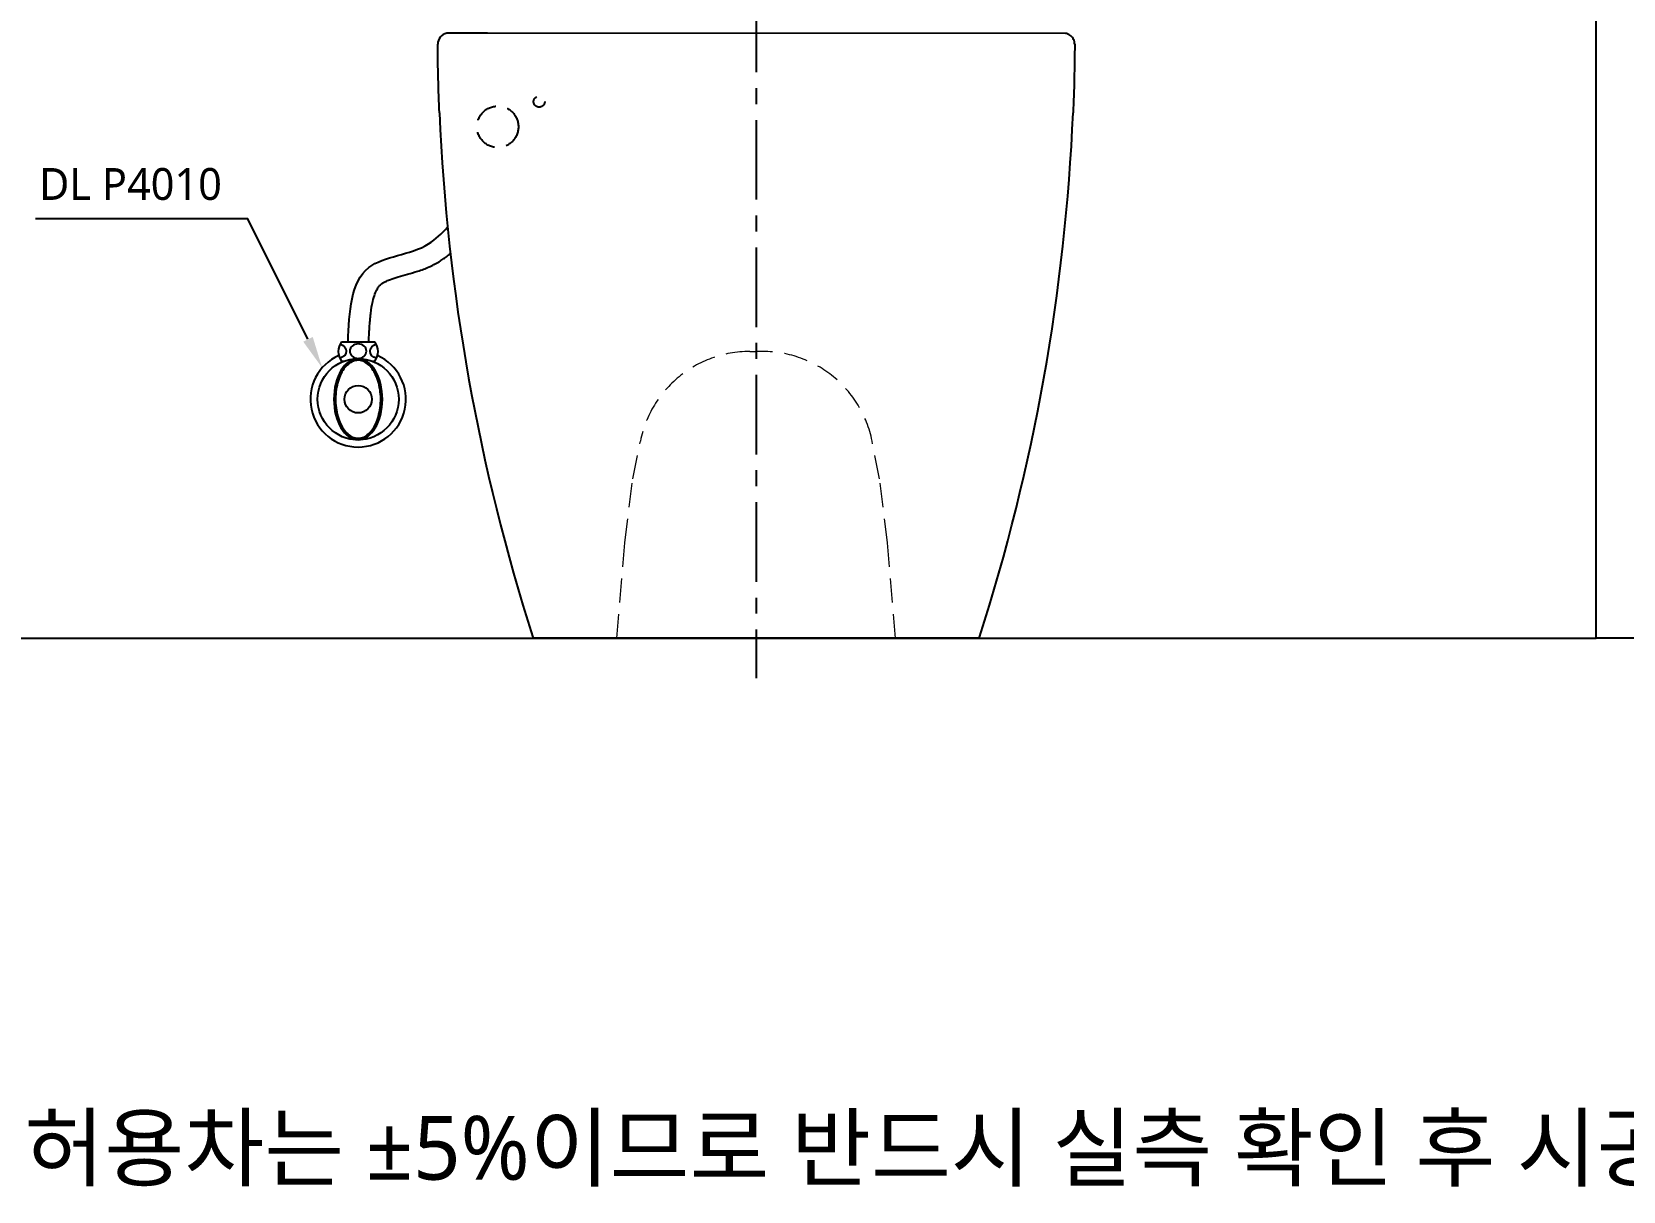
# Model space of a CAD drawing. Extents: x -4358 to 1981, y -50 to 2478.
# Drawn here: x 291 to 1290, y -50 to 678 of the extents above; entities that cross this region are included whole.
import ezdxf

# ---------------------------------------------------------------- set-up
doc = ezdxf.new("R2010")
doc.units = 0
doc.header["$LTSCALE"] = 20
doc.header["$MEASUREMENT"] = 0
doc.linetypes.add('CENTER', pattern=[2, 1.25, -0.25, 0.25, -0.25])
doc.linetypes.add('HIDDEN', pattern=[0.375, 0.25, -0.125])
doc.layers.get('0').update_dxf_attribs({"linetype": 'CONTINUOUS'})
for name, color, linetype in [('2', 2, 'CONTINUOUS'), ('3', 3, 'CONTINUOUS'), ('4', 4, 'CONTINUOUS'), ('6', 6, 'CONTINUOUS'), ('CENTER', 2, 'CENTER')]:
    doc.layers.add(name, color=color, linetype=linetype)
doc.styles.add('GHS', font='romans', dxfattribs={"bigfont": 'ghs'})
doc.styles.add('ROMANS', font='NanumGothic.ttf', dxfattribs={"height": 10.144927})

msp = doc.modelspace()

# ---------------------------------------------------------------- linework, layer by layer
for p, q in [((605.83, 298.41), (605.92, 298.16)), ((605.99, 297.95), (606.01, 297.88)), ((616.93, 297.62), (606.1, 297.62)), ((606.19, 297.98), (606.3, 297.63)), ((682.49, 297.62), (616.93, 297.62)), ((809.71, 297.62), (682.49, 297.62)), ((875.26, 297.62), (809.71, 297.62)), ((886.1, 297.62), (875.26, 297.62)), ((886.19, 297.88), (886.21, 297.95)), ((886.28, 298.17), (886.36, 298.41))]:
    msp.add_line(p, q)
at = {"flags": 128}
msp.add_lwpolyline([(940.32, 677.41), (577.27, 677.5), (571.46, 677.5), (566.52, 677.5), (562.36, 677.5), (558.96, 677.5), (555.73, 677.5), (553.51, 677.5), (552.24, 677.5), (551.82, 677.5)], dxfattribs=at)
at = {"color": 7, "linetype": 'HIDDEN', "ltscale": 3}
for centre, radius in [((583.76, 618.73), 13), ((609.79, 634.54), 3.5)]:
    msp.add_circle(centre, radius, dxfattribs=at)
for centre, radius, start, end in [((553.12, 670.62), 7, 100.68773, 180.3474), ((1800.7, 681.36), 1254.73, 182.46298, 197.77647), ((-307.88, 681.25), 1254.1, 342.21965, 357.54092)]:
    msp.add_arc(centre, radius, start, end)
for points, knots in [([(547.13, 627.44), (546.81, 634.63), (546.57, 641.82), (546.25, 656.2), (546.15, 663.39), (546.12, 670.58)], [0, 0, 0, 0, 0.5, 0.5, 1, 1, 1, 1]), ([(946.08, 670.58), (946.05, 671.09), (945.99, 672.12), (945.48, 673.59), (944.68, 674.88), (943.7, 676.04), (942.4, 676.57), (941.42, 677.33), (940.67, 677.39), (940.32, 677.41)], [0, 0, 0, 0, 0.162311, 0.325293, 0.484256, 0.634293, 0.781236, 0.898021, 1, 1, 1, 1]), ([(946.08, 670.58), (946.04, 663.39), (945.95, 656.2), (945.62, 641.82), (945.39, 634.63), (945.07, 627.44)], [0, 0, 0, 0, 0.5, 0.5, 1, 1, 1, 1])]:
    msp.add_open_spline(points, degree=3, knots=knots)
for points, degree in [([(546.12, 670.58), (546.12, 670.58), (546.12, 670.58), (546.12, 670.58)], 3), ([(946.08, 670.58), (946.08, 670.58), (946.08, 670.58), (946.08, 670.58)], 3), ([(606.01, 297.88), (606.1, 297.62)], 1), ([(886.18, 297.88), (886.1, 297.62)], 1)]:
    msp.add_open_spline(points, degree=degree)
at = {"color": 4}
msp.add_spline([(489.75, 483.62), (502.78, 530.32), (540.38, 545.21), (552.28, 555.63)], degree=3, dxfattribs=at)
msp.add_open_spline([(502.73, 483.02), (502.89, 486.33), (503.03, 489.56), (503.43, 495.75), (503.68, 498.71), (504.34, 504.21), (504.76, 506.75), (505.68, 510.74), (506.15, 512.31), (507.16, 515.02), (507.7, 516.15), (508.66, 517.76), (509.07, 518.34), (509.9, 519.31), (510.32, 519.71), (510.94, 520.2), (511.13, 520.33), (511.56, 520.63), (511.79, 520.78), (512.58, 521.24), (513.21, 521.56), (514.65, 522.22), (515.47, 522.55), (517.81, 523.41), (519.47, 523.94), (523.09, 525.01), (525.06, 525.55), (529.22, 526.72), (531.4, 527.36), (535.92, 528.84), (538.25, 529.68), (541.65, 531.17), (542.69, 531.65), (544.79, 532.73), (545.85, 533.31), (547.32, 534.21), (547.73, 534.47), (548.53, 534.99), (548.92, 535.25), (550.08, 536.06), (550.82, 536.61), (552.41, 537.84), (553.25, 538.54), (554.04, 539.23)], degree=3, knots=[0, 0, 0, 0, 8.470087, 8.470087, 16.940174, 16.940174, 25.410261, 25.410261, 32.011984, 32.011984, 38.613706, 38.613706, 43.49073, 43.49073, 48.367754, 48.367754, 50.229153, 50.229153, 52.090551, 52.090551, 55.813347, 55.813347, 59.536143, 59.536143, 65.501806, 65.501806, 71.467469, 71.467469, 77.433132, 77.433132, 83.398794, 83.398794, 86.001007, 86.001007, 88.64894, 88.64894, 89.685629, 89.685629, 90.722317, 90.722317, 92.795695, 92.795695, 95.352602, 95.352602, 95.352602, 95.352602], dxfattribs=at)
at = {"layer": '3', "color": 7, "linetype": 'HIDDEN', "lineweight": 0, "ltscale": 3}
for p, q in [((741.98, 477.62), (746.1, 477.62)), ((750.21, 477.62), (746.1, 477.62)), ((668.6, 397.62), (673.34, 421.35)), ((823.6, 397.62), (818.85, 421.35)), ((663.6, 357.62), (668.6, 397.62)), ((828.6, 357.62), (823.6, 397.62)), ((658.6, 297.62), (663.6, 357.62)), ((833.6, 297.62), (828.6, 357.62))]:
    msp.add_line(p, q, dxfattribs=at)
at = {"layer": '3', "color": 7}
msp.add_lwpolyline([(-653.9, 2222.65), (-653.9, 2478.03), (1981.24, 2478.03), (1981.24, 297.62), (1273.6, 297.62)], dxfattribs=at)
at = {"layer": '3', "extrusion": (0, 0, -1)}
msp.add_lwpolyline([(-464.61, 485.29), (-426.87, 560.99), (-293.53, 560.99)], dxfattribs=at)
at = {"layer": '3', "color": 7, "linetype": 'HIDDEN', "lineweight": 0, "ltscale": 3}
for centre, start, end in [((741.98, 407.62), 90, 168.69007), ((750.21, 407.62), 11.30993, 90)]:
    msp.add_arc(centre, 70, start, end, dxfattribs=at)
at = {"layer": '3', "extrusion": (0, 0, -1)}
msp.add_solid([(-461.63, 483.8), (-473.54, 467.39), (-467.59, 486.78)], dxfattribs=at)
at = {"layer": '4'}
for p, q in [((485.6, 483.62), (489.75, 483.62)), ((489.75, 483.62), (506.6, 483.62)), ((485.6, 470.86), (485.6, 471.62)), ((485.6, 471.62), (487.48, 471.62)), ((486.85, 471.38), (486.85, 471.62)), ((504.72, 471.62), (506.6, 471.62)), ((505.35, 471.38), (505.35, 471.62)), ((506.6, 470.86), (506.6, 471.62))]:
    msp.add_line(p, q, dxfattribs=at)
for radius in [25.5, 8.62]:
    msp.add_circle((496.1, 447.62), radius, dxfattribs=at)
for centre, radius, start, end in [((493.6, 477.62), 10, 143.1301, 216.8699), ((498.6, 477.62), 10, 323.1301, 36.8699), ((496.1, 447.62), 30, 113.91725, 66.08275)]:
    msp.add_arc(centre, radius, start, end, dxfattribs=at)
at = {"layer": '4', "extrusion": (0, 0, -1)}
for centre, start_param, end_param in [((483.42, 477.85), 1.824119, 4.49897), ((508.87, 477.85), 4.942097, 7.58465)]:
    msp.add_ellipse(centre, major_axis=(-5.23, 0), ratio=0.866391, start_param=start_param, end_param=end_param, dxfattribs=at)
for centre, major_axis, ratio in [((496.1, 477.85), (-5.23, 0), 0.866391), ((496.1, 447.62), (0, 25.5), 0.596529)]:
    msp.add_ellipse(centre, major_axis=major_axis, ratio=ratio, dxfattribs=at)
at = {"layer": '4'}
msp.add_open_spline([(496.1, 472.12), (498.18, 472.12), (500.28, 471.31), (504.17, 468.07), (505.95, 465.63), (508.67, 459.6), (509.62, 456.02), (510.47, 448.5), (510.37, 444.57), (509.14, 437.21), (508.01, 433.79), (505, 428.2), (503.12, 426.05), (499.12, 423.4), (497.01, 422.9), (492.85, 423.5), (490.77, 424.63), (487.02, 428.46), (485.37, 431.16), (482.96, 437.59), (482.19, 441.29), (481.73, 448.91), (482.04, 452.81), (483.64, 459.95), (484.94, 463.19), (488.21, 468.29), (490.17, 470.15), (493.49, 471.8), (494.8, 472.12), (496.1, 472.12)], degree=3, knots=[0, 0, 0, 0, 0.46111, 0.46111, 0.922219, 0.922219, 1.383329, 1.383329, 1.844439, 1.844439, 2.305549, 2.305549, 2.766658, 2.766658, 3.227768, 3.227768, 3.688878, 3.688878, 4.149988, 4.149988, 4.611097, 4.611097, 5.072207, 5.072207, 5.533317, 5.533317, 5.994427, 5.994427, 6.283185, 6.283185, 6.283185, 6.283185], dxfattribs=at)
at = {"layer": '6'}
msp.add_lwpolyline([(346.1, 2222.65), (-653.9, 2222.65), (-653.9, 297.62), (1273.6, 297.62), (1273.6, 1322.62)], dxfattribs=at)
at = {"layer": 'CENTER', "color": 1, "linetype": 'CENTER', "ltscale": 2}
msp.add_line((746.1, 862.99), (746.1, 272.46), dxfattribs=at)

# ---------------------------------------------------------------- texts
at = {"layer": '2', "insert": (295.76, 582.68), "char_height": 20, "attachment_point": 4, "style": 'ROMANS'}
msp.add_mtext('DL P4010', dxfattribs=at)
at = {"layer": '3', "color": 1, "insert": (-666.76, -2.51), "char_height": 40, "attachment_point": 1, "style": 'GHS'}
msp.add_mtext_dynamic_manual_height_columns('{\\fNanumGothic|b0|i0|c129|p50;※주의: 비데 개폐높이 포함, 설치부위 도기허용차는 ±5%이므로 반드시 실측 확인 후 시공하십시오.}', width=2648.2618, gutter_width=13.51, heights=[0], dxfattribs=at)

doc.saveas('drawing.dxf')
